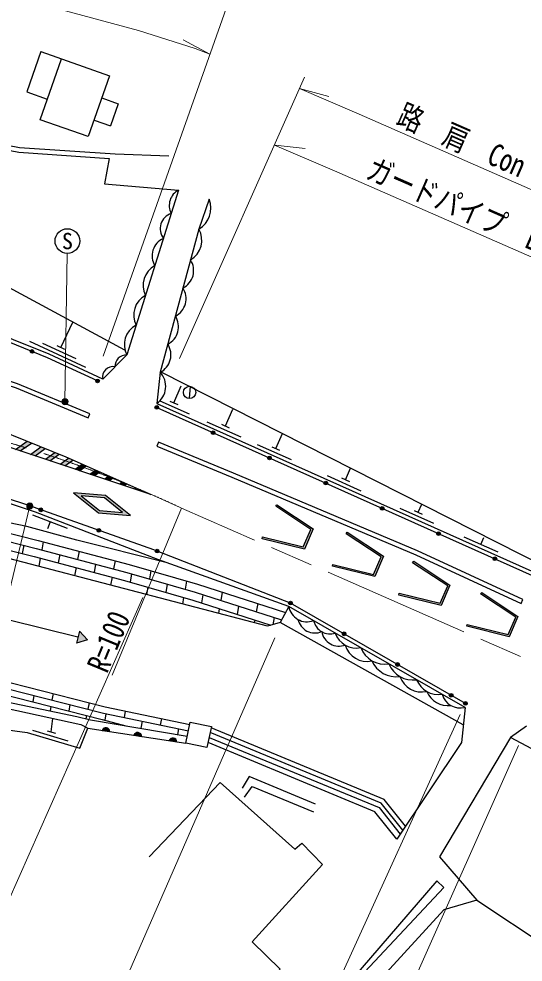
# Model space of a CAD drawing. Units: millimetres at full size, sheet at 1:1000; details may follow other scales. Extents: x 40000 to 680000, y 20000 to 380000.
# Drawn here: x 277722 to 318563, y 263512 to 339931 of the extents above; entities that cross this region are included whole.
import ezdxf
from ezdxf.enums import TextEntityAlignment as Align

# ---------------------------------------------------------------- set-up
doc = ezdxf.new("R2010")
doc.units = ezdxf.units.MM
doc.header["$LTSCALE"] = 1000
doc.linetypes.add('CHAIN', pattern=[18.5, 12, -1.5, 3.5, -1.5])
for name, color, linetype, lineweight in [('M-BGD', 7, 'Continuous', 25), ('M-BMK', 2, 'CHAIN', 13), ('M-STR-HTXT', 7, 'Continuous', 13), ('M-STR-STRC', 7, 'Continuous', 25)]:
    doc.layers.add(name, color=color, linetype=linetype, lineweight=lineweight)
doc.styles.add('ＭＳ ゴシック', font='')
doc.styles.get('ＭＳ ゴシック').set_extended_font_data('MS Gothic')

msp = doc.modelspace()

# ---------------------------------------------------------------- hatches: boundary and pattern name
at = {"layer": 'M-BGD'}
for points in [[(278925, 312934, -1), (278647, 313046, -0.41421), (278842, 313129, -0.41421)], [(284236, 310541, -0.41421), (284036, 310468, -0.41421), (283963, 310667, -1)], [(288756, 308510, -0.41421), (288954, 308585, -0.41421), (289029, 308387, -1)], [(293319, 306466, -0.41421), (293517, 306542, -0.41421), (293593, 306344, -1)], [(297882, 304423, -0.41421), (298081, 304499, -0.41421), (298156, 304300, -1)], [(302446, 302379, -0.41421), (302644, 302455, -0.41421), (302720, 302257, -1)], [(307009, 300336, -0.41421), (307207, 300412, -0.41421), (307283, 300213, -1)], [(279633, 300107, -1), (279350, 300207, -0.41421), (279542, 300299, -0.41421)], [(284348, 298442, -1), (284065, 298542, -0.41421), (284256, 298633, -0.41421)], [(311572, 298293, -0.41421), (311771, 298368, -0.41421), (311846, 298170, -1)], [(289059, 296768, -1), (288776, 296868, -0.41421), (288968, 296960, -0.41421)], [(316136, 296249, -0.41421), (316334, 296325, -0.41421), (316410, 296127, -1)], [(299852, 292524, -1), (299592, 292673, -0.41421), (299796, 292728, -0.41421)], [(282388, 289347), (283286, 289637), (282632, 290317)], [(304189, 290036, -1), (303929, 290186, -0.41421), (304134, 290241, -0.41421)], [(308527, 287549, -1), (308267, 287698, -0.41421), (308471, 287754, -0.41421)], [(312864, 285062, -1), (312604, 285211, -0.41421), (312809, 285267, -0.41421)], [(314019, 284400, -1), (313759, 284549, -0.41421), (313963, 284605, -0.41421)], [(285097, 282195), (284478, 282290, -0.84072)], [(287665, 281800), (287046, 281895, -0.84072)], [(290510, 281362), (289891, 281457, -0.84072)]]:
    msp.add_hatch(color=256, dxfattribs=at).paths.add_polyline_path(points)
at = {"layer": 'M-STR-HTXT'}
for points in [[(281633, 309097, -0.41421), (281624, 308744, -0.41421), (281271, 308753, -1)], [(278827, 300589, -1), (278388, 300350, -0.41421), (278488, 300689, -0.41421)]]:
    msp.add_hatch(color=256, dxfattribs=at).paths.add_polyline_path(points)
at = {"layer": 'M-STR-STRC'}
for points in [[(278731, 305568), (278382, 305710), (277462, 305049), (277835, 304925)], [(279854, 305112), (279506, 305254), (278664, 304650), (279037, 304526)], [(280978, 304657), (280629, 304798), (279866, 304251), (280239, 304127)], [(282084, 304189), (281745, 304337), (281068, 303851), (281442, 303728)], [(283176, 303710), (282837, 303858), (282271, 303452), (282644, 303328)], [(284267, 303231), (283928, 303380), (283473, 303053), (283846, 302929)], [(285359, 302753), (285020, 302901), (284675, 302654), (285048, 302530)], [(286450, 302274), (286112, 302422), (285878, 302254), (286251, 302131)], [(287203, 301944), (287080, 301855), (288418, 301411)], [(297460, 297965), (297424, 297819), (300848, 296975), (301208, 297800), (301569, 298624), (298627, 300567), (298545, 300442), (301381, 298569), (301071, 297860), (300761, 297151)], [(303155, 295735), (303120, 295590), (306543, 294746), (306904, 295570), (307265, 296395), (304323, 298338), (304240, 298213), (307077, 296339), (306767, 295631), (306456, 294922)], [(308531, 293395), (308495, 293249), (311918, 292405), (312279, 293230), (312640, 294054), (309698, 295997), (309615, 295872), (312452, 293999), (312142, 293290), (311831, 292581)], [(314037, 290866), (314001, 290721), (317425, 289877), (317786, 290701), (318147, 291526), (315205, 293469), (315122, 293344), (317959, 291470), (317648, 290761), (317338, 290053)]]:
    msp.add_hatch(color=256, dxfattribs=at).paths.add_polyline_path(points)
h = msp.add_hatch(color=256, dxfattribs=at)
h.paths.add_polyline_path([(284732, 301310), (282133, 301544), (284175, 299918), (286774, 299684)])
h.paths.add_polyline_path([(286128, 299943), (284249, 300104), (282779, 301285), (284658, 301125)], flags=16)

# ---------------------------------------------------------------- linework, layer by layer
at = {"layer": 'M-BGD'}
for p, q in [((284441, 333526), (285775, 333058)), ((285775, 333057), (285144, 331259)), ((283809, 331727), (285144, 331259)), ((281112, 313310), (282091, 315364)), ((278592, 313815), (283129, 311715)), ((279625, 313668), (282348, 312407)), ((280795, 313457), (281430, 313162)), ((289221, 311329), (331630, 289805)), ((290266, 308820), (290879, 310189)), ((291587, 310171), (291508, 309174)), ((289149, 308991), (291512, 307933)), ((289946, 308963), (290585, 308677)), ((288893, 308448), (325470, 292069)), ((294445, 306948), (295058, 308317)), ((292953, 307287), (295691, 306061)), ((294126, 307091), (294764, 306805)), ((298521, 305123), (299063, 306334)), ((297029, 305462), (299767, 304236)), ((298201, 305266), (298840, 304980)), ((304169, 302594), (304589, 303530)), ((302678, 302933), (305416, 301707)), ((303850, 302737), (304489, 302451)), ((310056, 299958), (310346, 300607)), ((281662, 298642), (278863, 299723)), ((308564, 300297), (311302, 299071)), ((309736, 300101), (310375, 299815)), ((280263, 299182), (280046, 298623)), ((278118, 297282), (277996, 296616)), ((279696, 297575), (279574, 296909)), ((313764, 297968), (316502, 296742)), ((315133, 297355), (315379, 297903)), ((281029, 296524), (280907, 295858)), ((282605, 296805), (282483, 296139)), ((299722, 292598), (288918, 296818)), ((279452, 296243), (279330, 295576)), ((283938, 295754), (283816, 295088)), ((285514, 296035), (285392, 295369)), ((282361, 295473), (282240, 294813)), ((288415, 295223), (288293, 294555)), ((285270, 294703), (285151, 294051)), ((286845, 294975), (286723, 294308)), ((291311, 294383), (291189, 293716)), ((288171, 293888), (288061, 293289)), ((289741, 294136), (289619, 293468)), ((294197, 293485), (294074, 292815)), ((291067, 293049), (290971, 292526)), ((292634, 293277), (292511, 292608)), ((293951, 292146), (293881, 291764)), ((295514, 292353), (295392, 291683)), ((297077, 292560), (296954, 291891)), ((313889, 284475), (299722, 292598)), ((282510, 289832), (276938, 291226)), ((296832, 291221), (296792, 291001)), ((298395, 291428), (298289, 290852)), ((313713, 282739), (298876, 291037)), ((282632, 290317), (282388, 289347)), ((283286, 289637), (282388, 289347)), ((283286, 289637), (282632, 290317)), ((278938, 285113), (278843, 284590)), ((280491, 285265), (280396, 284742)), ((281853, 284372), (281757, 283849)), ((283405, 284524), (283310, 284001)), ((280313, 284216), (280254, 283860)), ((284768, 283638), (284671, 283107)), ((286333, 283854), (286237, 283332)), ((280345, 282162), (280468, 283259)), ((283196, 283483), (283152, 283232)), ((287706, 283026), (287602, 282457)), ((289270, 283242), (289175, 282720)), ((278822, 282306), (281696, 281444)), ((280010, 282263), (280680, 282062)), ((282658, 280842), (283300, 282471)), ((284478, 282290), (285097, 282195)), ((286117, 282732), (286113, 282708)), ((290644, 282414), (290560, 281958)), ((287046, 281895), (287665, 281800)), ((289891, 281457), (290510, 281362))]:
    msp.add_line(p, q, dxfattribs=at)
for points in [[(279508, 337279), (278360, 334007), (280026, 333422)], [(279508, 337279), (285072, 335325), (283339, 330390), (279442, 331759), (281175, 336694)], [(242752, 327855), (257904, 332357), (262406, 332486), (277773, 329520), (285526, 328995), (289860, 328824)], [(242866, 327472), (257968, 331959), (262374, 332085), (277721, 329123), (285048, 328626), (284653, 326575), (290658, 326058)], [(286315, 313079), (276901, 318170), (273618, 319605), (262040, 324314), (252361, 326394)], [(290658, 326058), (286457, 312704), (284521, 310739)], [(284099, 310604), (280051, 312479), (274260, 314820), (269758, 316598), (262901, 319014), (258679, 320312), (254963, 321324), (250426, 322452), (247198, 322977), (244580, 323233), (244041, 323305), (240843, 325001)], [(284521, 310739), (280170, 312754), (274372, 315099), (269863, 316879), (262995, 319299), (258763, 320600), (255038, 321615), (250487, 322746), (247236, 323275), (244614, 323531), (244134, 323595), (240984, 325266)], [(293136, 325311), (292298, 322901), (289170, 311302), (288897, 308775), (326143, 292097), (331630, 289805), (340530, 285645), (347986, 282495), (348883, 285389), (343691, 308807)], [(288918, 296818), (288659, 296919), (278439, 300529), (273155, 302251), (268640, 303442), (263823, 304449), (261172, 304767), (256981, 305030), (247639, 305134)], [(313855, 284148), (299592, 292327), (288985, 296137), (279074, 299963), (273070, 301964), (268571, 303150), (263775, 304152), (261144, 304468), (256970, 304730), (247636, 304834), (247011, 304441)], [(289743, 295865), (282427, 297700), (278375, 298795), (275349, 299422), (272397, 299901), (268468, 300564), (265238, 300972), (262578, 301226), (259116, 301514), (255356, 301654), (252155, 301567), (247015, 300868)], [(235766, 300924), (232726, 299787), (231930, 299316), (230332, 298032), (229516, 297041), (228642, 295840), (227716, 294223), (227017, 292500), (226596, 291250), (226189, 289180), (226002, 287508), (225932, 284562), (226152, 280413), (254444, 284933), (258783, 283701), (270138, 283314), (274953, 282563), (278383, 282125), (282658, 280842)], [(259502, 299889), (267527, 299746), (273078, 299129), (274358, 298925), (279287, 297683), (286651, 295734), (292198, 294126), (299325, 291839)], [(259520, 299214), (267483, 299071), (272988, 298460), (274223, 298263), (279118, 297030), (286471, 295083), (292001, 293481), (298989, 291238)], [(299596, 292324), (298876, 291037), (297867, 290720), (272242, 297433), (259535, 298626)], [(260684, 298518), (267440, 298397), (272897, 297791), (274087, 297601), (278949, 296376), (286290, 294433), (291804, 292835), (298134, 290803)], [(254487, 286565), (257905, 288175), (271984, 287429), (284709, 284192), (291557, 282766)], [(256718, 287616), (257897, 287645), (271904, 286902), (284589, 283676), (291449, 282246)], [(225938, 284841), (244036, 286083), (248337, 286418), (253556, 286551), (257536, 286610), (260409, 286618), (264039, 286511), (266617, 286308), (271695, 285654), (282415, 283407), (283519, 283146), (291361, 281823)], [(255532, 287057), (257889, 287114), (271824, 286376), (284470, 283159), (286382, 282663)], [(225954, 284141), (244087, 285385), (248380, 285719), (253531, 285957), (257538, 286076), (260391, 286080), (263958, 285998), (266415, 285814), (271736, 285162), (282727, 282767), (283300, 282471), (291242, 281250)], [(313855, 284148), (313567, 281302), (308335, 273483)], [(308816, 274202), (307074, 276378), (293213, 282118)], [(309035, 274529), (307306, 276688), (293291, 282492)], [(318832, 282639), (317548, 281708), (311779, 272054), (314821, 268537), (320520, 264739), (330463, 259918)], [(308335, 273483), (306562, 275697), (293042, 281296)], [(293127, 281706), (306902, 276050), (308596, 273873)], [(365329, 267448), (364764, 266753), (355194, 265971), (346694, 267930), (331763, 274143), (317548, 281708)], [(301745, 276302), (296378, 278539), (295812, 277595)], [(288286, 272039), (294038, 278062), (300060, 272657), (300648, 273140), (302322, 271411), (296615, 265160)], [(296009, 276886), (296611, 277748), (301582, 275682)], [(293783, 253364), (299304, 255864), (312141, 269571), (311581, 270095), (299304, 255864)], [(314821, 268537), (312149, 267743), (301043, 255618)], [(296615, 265160), (298884, 262949), (296114, 260010)]]:
    msp.add_lwpolyline(points, dxfattribs=at)
for points in [[(241802, 315867), (248703, 316046), (253777, 315689), (258468, 315078), (261391, 314565), (270031, 312447), (277497, 310032), (283347, 307616), (283481, 307940), (277617, 310361), (270127, 312784), (261463, 314908), (258521, 315424), (253812, 316037), (248711, 316396), (241793, 316217)], [(288890, 305320), (294973, 302799), (309876, 296522), (318403, 292572), (318550, 292890), (310017, 296842), (295108, 303122), (289024, 305643)], [(291598, 282961), (293314, 282603), (292958, 280892), (291242, 281250)]]:
    msp.add_lwpolyline(points, close=True, dxfattribs=at)
for centre, radius in [((278786, 312990), 150), ((284099, 310604), 150), ((291548, 309672), 500), ((288893, 308448), 150), ((293456, 306405), 150), ((298019, 304362), 150), ((302583, 302318), 150), ((307146, 300275), 150), ((279492, 300157), 150), ((284206, 298492), 150), ((311709, 298231), 150), ((288918, 296818), 150), ((316273, 296188), 150), ((299722, 292598), 150), ((304059, 290111), 150), ((308397, 287624), 150), ((312734, 285137), 150), ((313889, 284475), 150)]:
    msp.add_circle(centre, radius, dxfattribs=at)
for centre, radius, start, end in [((291296, 324817), 1395, 117.19455, 207.88332), ((291293, 324601), 1975, 300.59745, 21.07092), ((290477, 322924), 1308, 108.47522, 216.60264), ((290690, 321993), 1847, 300.37914, 29.42707), ((290047, 320739), 1536, 113.83429, 211.24358), ((290299, 319538), 1581, 296.74533, 33.06089), ((289579, 318351), 1802, 117.9635, 207.11437), ((289685, 317263), 1581, 296.74533, 33.06089), ((288820, 315938), 1802, 117.9635, 207.11437), ((289072, 314989), 1581, 296.74533, 33.06089), ((288061, 313525), 1802, 117.9635, 207.11437), ((288458, 312714), 1581, 296.74533, 33.06089), ((286416, 311793), 912, 87.42287, 183.41898), ((285333, 310924), 833, 78.03464, 192.80722), ((287935, 310157), 1684, 304.84794, 42.83143), ((301067, 292588), 1506, 189.79922, 290.53963), ((301704, 291602), 1423, 193.01318, 292.50769), ((302928, 291472), 1365, 192.41947, 287.91938), ((303659, 290545), 1434, 190.3483, 290.46798), ((305071, 290790), 1830, 199.69198, 280.64687), ((305888, 289668), 1789, 195.10361, 283.85767), ((307350, 289734), 2078, 200.95466, 279.38419), ((308301, 288792), 2164, 203.43929, 277.58813), ((309621, 288451), 2079, 201.6513, 278.68755), ((310352, 287272), 1872, 199.4769, 282.54772), ((311706, 287097), 1905, 201.58277, 278.75607), ((312442, 286095), 1804, 201.13569, 278.68439), ((313490, 285665), 1561, 196.80302, 283.53583), ((284779, 282188), 318, 1.14855, 161.36628), ((287347, 281793), 318, 1.14855, 161.36628), ((290192, 281356), 318, 1.14855, 161.36628)]:
    msp.add_arc(centre, radius, start, end, dxfattribs=at)
at = {"layer": 'M-BMK'}
msp.add_line((347651, 275446), (290881, 300299), dxfattribs=at)
msp.add_arc((248511, 209719), 100000, 64.9314, 96.39197, dxfattribs=at)
at = {"layer": 'M-STR-HTXT'}
for p, q in [((284561, 312611), (295199, 342738)), ((293201, 337079), (291038, 338241)), ((290736, 312423), (300851, 335196)), ((300445, 334282), (302814, 333635)), ((298470, 329689), (300912, 329437)), ((281452, 308925), (281638, 320931)), ((278608, 300469), (266809, 251469)), ((290881, 300299), (285265, 286760)), ((273129, 260033), (287757, 293063)), ((283883, 256423), (298449, 289795)), ((298224, 250144), (313475, 283566)), ((305459, 252435), (318188, 281060))]:
    msp.add_line(p, q, dxfattribs=at)
for points in [[(243267, 344615), (246574, 344705), (251525, 344685), (253914, 344611), (259125, 344301), (264305, 343792), (270699, 342883), (276544, 341776), (280094, 340973), (287410, 338993), (291992, 337525), (293201, 337079)], [(300445, 334282), (305286, 332200), (337068, 318286)], [(298416, 329712), (303296, 327613), (335063, 313706)]]:
    msp.add_lwpolyline(points, dxfattribs=at)
for centre in [(281452, 308925), (278608, 300469)]:
    msp.add_circle(centre, 250, dxfattribs=at)
at = {"layer": 'M-STR-STRC'}
for p, q in [((277462, 305049), (278382, 305710)), ((277835, 304925), (278731, 305568)), ((278664, 304650), (279506, 305254)), ((279037, 304526), (279854, 305112)), ((279866, 304251), (280629, 304798)), ((280239, 304127), (280978, 304657)), ((281068, 303851), (281745, 304337)), ((281442, 303728), (282084, 304189)), ((282271, 303452), (282837, 303858)), ((282644, 303328), (283176, 303710)), ((283473, 303053), (283928, 303380)), ((283846, 302929), (284267, 303231)), ((284675, 302654), (285020, 302901)), ((285048, 302530), (285359, 302753)), ((285878, 302254), (286112, 302422)), ((286251, 302131), (286450, 302274)), ((287080, 301855), (287203, 301944))]:
    msp.add_line(p, q, dxfattribs=at)
for points in [[(254698, 312281), (260893, 311575), (266295, 310166), (272819, 307968), (281512, 304440), (288418, 301411), (276613, 305331), (271907, 306643), (265433, 308009), (263379, 308327), (258284, 310389), (255388, 311737)], [(284175, 299918), (286774, 299684), (284732, 301310), (282133, 301544)], [(284249, 300104), (286128, 299943), (284658, 301125), (282779, 301285)], [(298627, 300567), (301569, 298624), (300848, 296975), (297424, 297819), (297460, 297965), (300761, 297151), (301381, 298569), (298545, 300442)], [(304323, 298338), (307265, 296395), (306543, 294746), (303120, 295590), (303155, 295735), (306456, 294922), (307077, 296339), (304240, 298213)], [(309698, 295997), (312640, 294054), (311918, 292405), (308495, 293249), (308531, 293395), (311831, 292581), (312452, 293999), (309615, 295872)], [(315205, 293469), (318147, 291526), (317425, 289877), (314001, 290721), (314037, 290866), (317338, 290053), (317959, 291470), (315122, 293344)]]:
    msp.add_lwpolyline(points, close=True, dxfattribs=at)
msp.add_circle((281653, 321931), 1000, dxfattribs=at)

# ---------------------------------------------------------------- texts
at = {"layer": 'M-STR-HTXT', "style": 'ＭＳ ゴシック', "width": 0.8}
for s, p in [('路  肩  Con  L=40.0', (316660, 327164)), ('ガードパイプ\u3000L=40.0', (314654, 322584))]:
    msp.add_text(s, height=1833, rotation=336.357, dxfattribs=at).set_placement(p, align=Align.BOTTOM_CENTER)
msp.add_text('R=100', height=1833, rotation=67.474, dxfattribs=at).set_placement((285377, 286621), align=Align.BOTTOM_LEFT)
at = {"layer": 'M-STR-STRC', "style": 'ＭＳ ゴシック'}
msp.add_text('S', height=1320, dxfattribs=at).set_placement((281653, 321931), align=Align.MIDDLE_CENTER)

doc.saveas('drawing.dxf')
